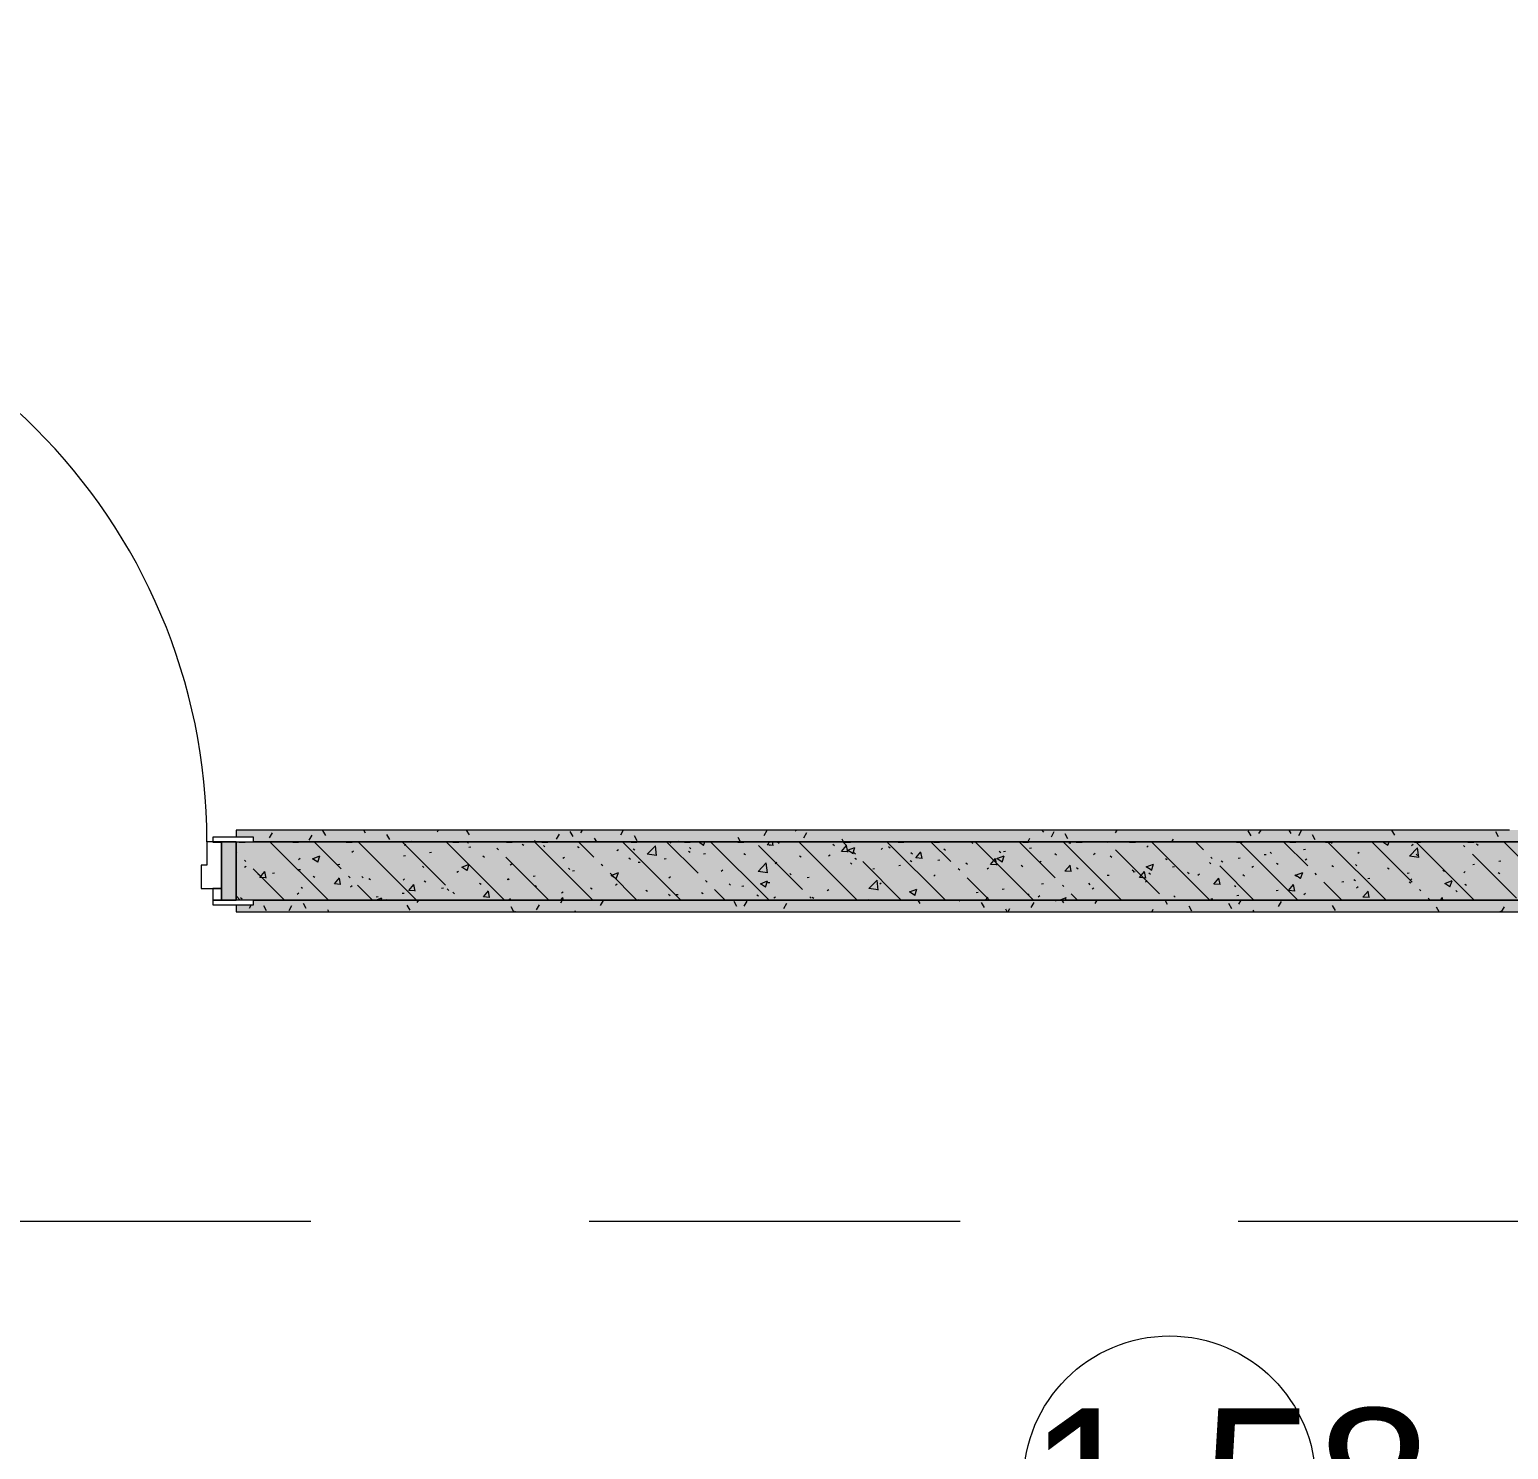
# Model space of a CAD drawing. Header units: millimetres. Extents: x -3817 to 677485, y -22715 to 103890.
# Drawn here: x 78340 to 80871, y 23671 to 26102 of the extents above; entities that cross this region are included whole.
import ezdxf

# ---------------------------------------------------------------- set-up
doc = ezdxf.new("R2010")
doc.units = ezdxf.units.MM
doc.layers.add('PDF _Геометрия', color=7, linetype='Continuous', true_color=0x1d1d1d)
doc.layers.add('PDF _Сплошная заливка', color=7, linetype='Continuous', true_color=0xffffff)
doc.layers.add('PDF _Текст', color=7, linetype='Continuous')
doc.styles.add('PDF GOST-Common', font='arial.ttf')

msp = doc.modelspace()

# ---------------------------------------------------------------- hatches: boundary and pattern name
at = {"layer": 'PDF _Сплошная заливка', "transparency": 33554559}
h = msp.add_hatch(color=256, dxfattribs=at)
h.paths.add_polyline_path([(82473.3, 24611.4), (82673.3, 24611.4), (82673.3, 24711.3), (82443.3, 24711.3), (82443.3, 24611.4)], flags=0)
h.paths.add_polyline_path([(77563.3, 24611.4), (77593.3, 24611.4), (77593.3, 24711.3), (77493.3, 24711.3), (77493.3, 24611.4)], flags=0)
h.paths.add_polyline_path([(75988.1, 24611.4), (76993.3, 24611.4), (76993.3, 24711.3), (75988.1, 24711.3)], flags=0)
h.paths.add_polyline_path([(74858.1, 24611.4), (74888.1, 24611.4), (74888.1, 24711.3), (74283.3, 24711.3), (74283.3, 24611.4)], flags=0)
h.paths.add_polyline_path([(81493.3, 24611.4), (81493.3, 24711.3), (81393.3, 24711.3), (81393.3, 24611.4), (81463.3, 24611.4)], flags=0)
h.paths.add_polyline_path([(80893.3, 24611.4), (80893.3, 24711.3), (78693.3, 24711.3), (78693.3, 24611.4), (80080.6, 24611.4)], flags=0)
h.paths.add_polyline_path([(73783.3, 24611.4), (73783.3, 24711.3), (71053.3, 24711.3), (71053.3, 24611.4), (72658.8, 24611.4)], flags=0)
h.paths.add_polyline_path([(69353.3, 24611.4), (69353.3, 24711.3), (68553.3, 24711.3), (68553.3, 24611.4), (69323.3, 24611.4)], flags=0)
h.paths.add_polyline_path([(70453.3, 24611.4), (70553.3, 24611.4), (70553.3, 24711.3), (70453.3, 24711.3)], flags=0)
h = msp.add_hatch(color=256, dxfattribs=at)
h.paths.add_polyline_path([(78723.3, 24711.3), (80893.3, 24711.3), (80893.3, 24731.3), (78693.3, 24731.3), (78693.3, 24719.3), (78723.3, 24719.3), (78723.3, 24711.6)], flags=0)
h.paths.add_polyline_path([(77513.3, 24711.3), (77563.3, 24711.3), (77564.5, 24719.3), (77593.3, 24719.3), (77593.3, 24731.3), (77513.3, 24731.3)], flags=0)
h = msp.add_hatch(color=256, dxfattribs=at)
h.paths.add_polyline_path([(82573.3, 24591.3), (82573.3, 24611.4), (82473.3, 24611.4), (82473.3, 24603.3), (82443.3, 24603.3), (82443.3, 24591.3), (82553.3, 24591.3)], flags=0)
h.paths.add_polyline_path([(77111.9, 24591.3), (77593.3, 24591.3), (77593.3, 24603.3), (77563.3, 24603.3), (77563.3, 24611.4), (76018.1, 24611), (76018.1, 24603.3), (75988.1, 24603.3), (75988.1, 24591.3), (76993.3, 24591.3)], flags=0)
h.paths.add_polyline_path([(80080.6, 24591.3), (81493.3, 24591.3), (81493.3, 24603.3), (81463.3, 24603.3), (81463.3, 24611.4), (78723.3, 24611.4), (78723.3, 24603.3), (78693.3, 24603.3), (78693.3, 24591.3)], flags=0)
h.paths.add_polyline_path([(74888.1, 24591.3), (74888.1, 24603.3), (74858.1, 24603.3), (74858.1, 24611.4), (70483.3, 24611.4), (70483.3, 24603.3), (70453.3, 24603.3), (70453.3, 24591.3), (74858.1, 24591.3)], flags=0)
h.paths.add_polyline_path([(68553.3, 24591.3), (69353.3, 24591.3), (69353.3, 24603.3), (69323.3, 24603.3), (69323.3, 24611.4), (68553.3, 24611.4)], flags=0)

# ---------------------------------------------------------------- linework, layer by layer
at = {"layer": 'PDF _Геометрия', "color": 9, "lineweight": 9, "true_color": 0xc0c0c0}
for points in [[(80893.3, 28811.3), (80893.3, 28791.3), (80573.3, 28791.3), (80593.3, 28791.3), (80593.3, 28771.3), (80593.3, 28791.3), (80873.3, 28791.3), (80893.3, 28791.3), (80893.3, 24731.3), (80893.3, 24711.3), (78723.3, 24711.3), (80893.3, 24711.3)], [(80873.3, 24731.3), (78693.3, 24731.3), (78693.3, 24719.3)], [(78693.3, 24711.3), (78693.3, 24611.4)], [(78693.3, 24603.3), (78693.3, 24591.3), (81493.3, 24591.3), (81493.3, 24603.3)]]:
    msp.add_lwpolyline(points, dxfattribs=at)
at = {"layer": 'PDF _Геометрия', "color": 253, "lineweight": 13, "true_color": 0xaaaaaa}
for points in [[(78643.3, 24711.3), (78643.3, 24671.3), (78633.3, 24671.3), (78633.3, 24631.3), (78668.3, 24631.3), (78668.3, 24711.3)], [(78653.3, 24711.3), (78723.3, 24711.3), (78723.3, 24719.3), (78653.3, 24719.3)], [(78653.3, 24710.3), (78668.3, 24710.3), (78668.3, 24711.3), (78653.3, 24711.3)], [(78668.3, 24611.4), (78693.3, 24611.4), (78693.3, 24711.3), (78668.3, 24711.3)], [(78653.3, 24611.4), (78668.3, 24611.4), (78668.3, 24631.3), (78653.3, 24631.3)], [(78653.3, 24603.3), (78723.3, 24603.3), (78723.3, 24611.4), (78653.3, 24611.4)]]:
    msp.add_lwpolyline(points, close=True, dxfattribs=at)
at = {"layer": 'PDF _Геометрия', "color": 253, "lineweight": 9, "true_color": 0x9b9b9b}
for points in [[(78698.8, 24710.4), (78708.8, 24710.4)], [(78755, 24726.5), (78749.9, 24717.7)], [(78790.2, 24710.4), (78800.3, 24710.4)], [(78823, 24722.4), (78818, 24713.7)], [(78847, 24721.9), (78842, 24730.6)], [(78881.7, 24710.4), (78891.7, 24710.4)], [(78915, 24726), (78911.9, 24731.3)], [(78956.7, 24714.8), (78951.6, 24723.5)], [(78993.9, 24711.3), (78993.3, 24712.4)], [(79039.3, 24731.3), (79037.3, 24727.8)], [(79064.5, 24710.4), (79074.6, 24710.4)], [(79092.7, 24723), (79087.9, 24731.3)], [(79156, 24710.4), (79166, 24710.4)], [(79204.8, 24713.1), (79203.8, 24711.3)], [(79216.9, 24710.4), (79227, 24710.4)], [(79246.4, 24724.3), (79241.4, 24715.6)], [(79270.4, 24720), (79265.4, 24728.7)], [(79285.7, 24731.3), (79283, 24726.7)], [(79310.6, 24711.3), (79307, 24717.6)], [(79356.1, 24731.3), (79351.1, 24722.6)], [(79369.3, 24710.4), (79379.4, 24710.4)], [(79380.1, 24712.9), (79375.1, 24721.6)], [(79450.5, 24712), (79450.1, 24711.3)], [(79460.8, 24710.4), (79470.8, 24710.4)], [(79552.2, 24710.4), (79562.3, 24710.4)], [(79557, 24711.3), (79552.8, 24718.7)], [(79601.8, 24730.2), (79596.8, 24721.5)], [(79652.2, 24729.3), (79651, 24731.3)], [(79669.9, 24726.2), (79664.8, 24717.5)], [(79733, 24711.3), (79730.5, 24715.7)], [(79735.1, 24710.4), (79745.2, 24710.4)], [(79826.5, 24710.4), (79836.6, 24710.4)], [(79887.5, 24710.4), (79897.6, 24710.4)], [(80039.9, 24710.4), (80050, 24710.4)], [(80051.7, 24716.9), (80048.5, 24711.3)], [(80075.7, 24727.4), (80073.4, 24731.3)], [(80093.3, 24728.1), (80088.3, 24719.3)], [(80117.3, 24716.2), (80112.3, 24724.9)], [(80130.4, 24731.3), (80129.9, 24730.5)], [(80131.3, 24710.4), (80141.4, 24710.4)], [(80200.8, 24731.3), (80197.9, 24726.4)], [(80222.8, 24710.4), (80232.8, 24710.4)], [(80297.4, 24715.8), (80294.8, 24711.3)], [(80365.4, 24711.7), (80365.2, 24711.3)], [(80405.7, 24710.4), (80415.7, 24710.4)], [(80431.1, 24721.4), (80426, 24730.1)], [(80447.2, 24731.3), (80443.7, 24725.3)], [(80499.1, 24725.5), (80495.7, 24731.3)], [(80497.1, 24710.4), (80507.2, 24710.4)], [(80516.7, 24730), (80511.7, 24721.2)], [(80540.7, 24714.3), (80535.7, 24723)], [(80558.1, 24710.4), (80568.1, 24710.4)], [(80577.6, 24711.3), (80577.3, 24711.9)], [(80676.8, 24722.5), (80671.8, 24731.2)], [(80710.5, 24710.4), (80720.5, 24710.4)], [(80801.9, 24710.4), (80812, 24710.4)], [(80854.5, 24719.5), (80849.5, 24728.2)], [(79005.3, 24611.4), (79002.7, 24607)], [(79251.6, 24611.4), (79248.5, 24605.9)], [(79321.5, 24610.5), (79316.5, 24601.8)], [(79550.7, 24600.3), (79545.7, 24609)], [(79567.3, 24609.4), (79562.2, 24600.7)], [(79849.9, 24611.4), (79849.6, 24610.8)], [(79864.5, 24605.5), (79861.1, 24611.4)], [(79932.5, 24609.5), (79931.5, 24611.4)], [(79974.2, 24598.4), (79969.1, 24607.1)], [(80058.7, 24607.2), (80053.7, 24598.5)], [(80096.3, 24611.4), (80095.3, 24609.7)], [(80110.2, 24606.5), (80107.4, 24611.4)], [(80166.7, 24611.4), (80163.4, 24605.6)], [(80287.9, 24603.6), (80283.4, 24611.4)], [(80413.1, 24611.4), (80409.1, 24604.5)], [(80482.2, 24609.1), (80477.2, 24600.4)], [(78719.1, 24603.3), (78715.4, 24596.9)], [(78745.5, 24592.9), (78740.5, 24601.6)], [(78788.4, 24601.5), (78783.4, 24592.8)], [(78813.5, 24597), (78808.5, 24605.7)], [(78852, 24591.3), (78850.1, 24594.5)], [(78991.2, 24594), (78986.2, 24602.7)], [(79168.7, 24591.3), (79163.9, 24599.7)], [(79170.2, 24592.3), (79169.7, 24591.3)], [(79211.9, 24603.4), (79206.8, 24594.7)], [(79274.3, 24591.3), (79273.6, 24592.7)], [(79635.3, 24605.3), (79630.3, 24596.6)], [(80013.4, 24591.3), (80010.8, 24595.9)], [(80017.1, 24596.1), (80014.4, 24591.3)], [(80262.8, 24595), (80260.7, 24591.3)], [(80329.6, 24592.4), (80324.5, 24601.1)], [(80397.6, 24596.5), (80392.6, 24605.2)], [(80435.8, 24591.3), (80434.2, 24594)], [(80575.3, 24593.5), (80570.3, 24602.2)], [(80752.5, 24591.3), (80748, 24599.2)], [(80858.1, 24591.3), (80857.6, 24592.1)], [(80864, 24599.9), (80859.1, 24591.3)]]:
    msp.add_lwpolyline(points, dxfattribs=at)
at = {"layer": 'PDF _Геометрия', "color": 252, "lineweight": 9, "true_color": 0x878787}
for points in [[(78851.3, 24611.4), (78751.3, 24711.3)], [(78873.3, 24664.8), (78826.8, 24711.3)], [(79002.1, 24611.4), (78902.1, 24711.3)], [(79051.8, 24637.1), (78977.6, 24711.3)], [(79153, 24611.4), (79053, 24711.3)], [(79088, 24711), (79090.9, 24709.2)], [(79303.9, 24611.4), (79203.9, 24711.3)], [(79305.8, 24684.9), (79279.4, 24711.3)], [(79454.8, 24611.4), (79354.8, 24711.3)], [(79484.3, 24657.3), (79430.2, 24711.3)], [(79436.2, 24708.7), (79438.8, 24710.8)], [(79493.5, 24705), (79484.6, 24711), (79485.6, 24711.3)], [(79493.5, 24705), (79495.6, 24711.3)], [(79605.6, 24611.4), (79505.6, 24711.3)], [(79612.7, 24704.8), (79602.1, 24705.8), (79606.8, 24711.3)], [(79612.7, 24704.8), (79611.5, 24711.3)], [(79620, 24710.8), (79622.9, 24709)], [(79756.5, 24611.4), (79656.5, 24711.3)], [(79738.3, 24705), (79732, 24711.3)], [(79907.4, 24611.4), (79807.4, 24711.3)], [(79916.8, 24677.4), (79882.8, 24711.3)], [(79952.1, 24710.5), (79954.6, 24708.2)], [(80058.2, 24611.4), (79958.2, 24711.3)], [(80095.3, 24649.7), (80033.7, 24711.3)], [(80209.1, 24611.4), (80109.1, 24711.3)], [(80119, 24709.1), (80122.3, 24709.6)], [(80185.9, 24710.1), (80184.6, 24711.3)], [(80360, 24611.4), (80260, 24711.3)], [(80349.3, 24697.5), (80335.4, 24711.3)], [(80510.8, 24611.4), (80410.8, 24711.3)], [(80527.8, 24669.8), (80486.3, 24711.3)], [(80661.7, 24611.4), (80561.7, 24711.3)], [(80566.9, 24711.2), (80569.4, 24708.9)], [(80706.4, 24642.2), (80637.2, 24711.3)], [(80656.1, 24711.3), (80664.9, 24705.4)], [(80664.9, 24705.3), (80667, 24711.3)], [(80812.6, 24611.4), (80712.6, 24711.3)], [(80816.9, 24707.7), (80819.4, 24705.5)], [(80893.3, 24681.5), (80863.4, 24711.3)], [(78694.8, 24692.5), (78693.3, 24694)], [(78800.2, 24680.9), (78802.8, 24683)], [(78833, 24676.2), (78824.2, 24682.1), (78836.6, 24686.9)], [(78833, 24676.1), (78836.6, 24686.8)], [(78891.5, 24693.4), (78894.1, 24695.5)], [(78980, 24687.1), (78983.3, 24687.6)], [(78981.3, 24704.8), (78983.9, 24706.9)], [(79024.5, 24693), (79027.8, 24693.4)], [(79091.8, 24701.9), (79095.1, 24702.3)], [(79115.8, 24687.1), (79118.3, 24684.9)], [(79142.4, 24697.5), (79139.8, 24700)], [(79228.5, 24611.4), (79154.9, 24684.9)], [(79182.9, 24707), (79185.8, 24705.2)], [(79219.5, 24704.9), (79222, 24702.7)], [(79252.5, 24682.9), (79255.2, 24684.9)], [(79277.9, 24703), (79280.7, 24701.2)], [(79344.9, 24696.2), (79347.6, 24698.2)], [(79365.8, 24683.7), (79368.3, 24681.4)], [(79372.8, 24699), (79375.6, 24697.2)], [(79413, 24687.5), (79397.1, 24689.9), (79411, 24704.3)], [(79413, 24687.4), (79411, 24704.3)], [(79426, 24681.9), (79429.3, 24682.3)], [(79467.7, 24695), (79470.5, 24693.2)], [(79469.5, 24701.5), (79471.9, 24699.2)], [(79493.3, 24690.7), (79496.6, 24691.2)], [(79562.6, 24691), (79565.4, 24689.2)], [(79662.9, 24629.6), (79587.4, 24705)], [(79605.6, 24705.5), (79608.9, 24706)], [(79657.5, 24686.9), (79660.3, 24685.1)], [(79707.5, 24686.8), (79710.1, 24688.8)], [(79714.9, 24706.8), (79717.8, 24705)], [(79740.2, 24693.7), (79729.6, 24694.6), (79738.2, 24704.8)], [(79740.2, 24693.6), (79738.2, 24704.7)], [(79749, 24690.8), (79740.1, 24696.7), (79752.6, 24701.5)], [(79749, 24690.7), (79752.6, 24701.5)], [(79753.4, 24689.9), (79750.9, 24692.5)], [(79752.4, 24682.9), (79755.3, 24681.1)], [(79797.3, 24698.1), (79799.9, 24700.2)], [(79809.9, 24702.8), (79812.7, 24701)], [(79848.4, 24692.7), (79850.9, 24690.4)], [(79867.8, 24682.5), (79857.1, 24683.4), (79865.7, 24693.7)], [(79867.8, 24682.4), (79865.7, 24693.6)], [(79904.8, 24698.8), (79907.6, 24697)], [(79995.3, 24671.4), (79984.7, 24672.3), (79993.2, 24682.5)], [(79995.3, 24671.3), (79993.2, 24682.4)], [(80004.5, 24676.5), (79995.7, 24682.5), (80008.1, 24687.3)], [(79999.7, 24694.8), (80002.5, 24693)], [(80004.5, 24676.5), (80008.1, 24687.2)], [(80007.1, 24694.4), (80010.4, 24694.9)], [(80051.6, 24700.3), (80055, 24700.7)], [(80094.6, 24690.8), (80097.4, 24689)], [(80160.9, 24689.5), (80163.6, 24691.6)], [(80189.5, 24686.8), (80192.3, 24685)], [(80273.9, 24622.1), (80198.4, 24697.5)], [(80252.2, 24702), (80254.8, 24704.1)], [(80284.4, 24682.8), (80287.2, 24681)], [(80364.4, 24682.4), (80361.9, 24684.9)], [(80408.6, 24683.3), (80411.9, 24683.7)], [(80453.1, 24689.2), (80456.5, 24689.6)], [(80463.3, 24693.4), (80465.7, 24691.1)], [(80520.5, 24698), (80523.8, 24698.5)], [(80613.3, 24691.5), (80615.9, 24693.5)], [(80717.7, 24684.1), (80701.9, 24686.5), (80715.7, 24701)], [(80705.6, 24704.8), (80708.3, 24706.8)], [(80713.2, 24689.9), (80715.7, 24687.7)], [(80717.7, 24684), (80715.7, 24700.9)], [(80796.9, 24702.5), (80794.4, 24705)], [(80884.9, 24614.5), (80809.5, 24689.9)], [(78709.9, 24677.4), (78707.4, 24679.9)], [(78707.8, 24667.6), (78710.5, 24669.6)], [(78775.9, 24611.4), (78722.4, 24664.8)], [(78744.7, 24649.2), (78734, 24650.1), (78742.6, 24660.3)], [(78744.7, 24649.1), (78742.6, 24660.3)], [(78755.8, 24657.6), (78759.2, 24658.1)], [(78800.3, 24663.5), (78803.7, 24663.9)], [(78867.7, 24672.3), (78871, 24672.8)], [(79012.1, 24669.3), (79014.6, 24667.1)], [(79071.4, 24659), (79074.1, 24661)], [(79088.5, 24661.9), (79079.7, 24667.9), (79092.1, 24672.7)], [(79088.6, 24661.9), (79092.2, 24672.6)], [(79162.7, 24671.5), (79165.4, 24673.5)], [(79262.1, 24665.9), (79264.6, 24663.6)], [(79269.2, 24661.2), (79272.5, 24661.7)], [(79320.9, 24669.8), (79318.4, 24672.3)], [(79379.4, 24611.4), (79333.5, 24657.3)], [(79344.1, 24647.7), (79335.2, 24653.6), (79347.7, 24658.4)], [(79344.1, 24647.6), (79347.7, 24658.4)], [(79381.5, 24676), (79384.8, 24676.5)], [(79523.8, 24660.9), (79526.5, 24662.9)], [(79602.7, 24658), (79586.9, 24660.5), (79600.7, 24674.9)], [(79602.7, 24658), (79600.8, 24674.9)], [(79616.2, 24674.2), (79618.8, 24676.3)], [(79641.1, 24657.1), (79643.5, 24654.8)], [(79744.8, 24674.9), (79747.2, 24672.6)], [(79832, 24611.4), (79765.9, 24677.4)], [(79783, 24664.9), (79786.3, 24665.3)], [(79827.5, 24670.8), (79830.8, 24671.2)], [(79847.3, 24678.9), (79850.2, 24677.1)], [(79894.8, 24679.6), (79898.2, 24680.1)], [(79931.9, 24662.3), (79929.4, 24664.8)], [(79942.3, 24674.9), (79945.1, 24673.1)], [(79978.7, 24664.8), (79981.4, 24666.8)], [(80037.2, 24670.9), (80040, 24669.1)], [(80068.6, 24676.2), (80071.2, 24678.2)], [(80122.8, 24660.2), (80112.2, 24661.1), (80120.8, 24671.3)], [(80122.8, 24660.1), (80120.8, 24671.3)], [(80132.1, 24666.9), (80134.9, 24665.1)], [(80227, 24662.9), (80229.8, 24661.1)], [(80229, 24659.7), (80232.3, 24660.1)], [(80250.3, 24649), (80239.7, 24650), (80248.3, 24660.2)], [(80250.4, 24649), (80248.3, 24660.1)], [(80260, 24662.3), (80251.2, 24668.3), (80263.6, 24673)], [(80255.9, 24657.8), (80258.3, 24655.5)], [(80260, 24662.2), (80263.6, 24673)], [(80296.3, 24668.5), (80299.7, 24669)], [(80321.9, 24658.9), (80324.7, 24657.1)], [(80359.6, 24675.6), (80362, 24673.3)], [(80435.4, 24611.4), (80377, 24669.8)], [(80379.3, 24678.7), (80382.2, 24676.9)], [(80432.2, 24667.6), (80434.8, 24669.6)], [(80474.2, 24674.7), (80477.1, 24672.9)], [(80515.5, 24648.1), (80506.7, 24654), (80519.1, 24658.8)], [(80515.6, 24648), (80519.2, 24658.7)], [(80523.5, 24680.1), (80526.1, 24682.1)], [(80542.9, 24654.7), (80540.4, 24657.3)], [(80569.2, 24670.7), (80572, 24668.9)], [(80609.5, 24672.1), (80612, 24669.9)], [(80664.1, 24666.7), (80666.9, 24664.9)], [(80697.8, 24657.4), (80701.2, 24657.9)], [(80759, 24662.7), (80761.8, 24660.9)], [(80794.8, 24658.1), (80797.4, 24660.2)], [(80810.1, 24672.2), (80813.4, 24672.6)], [(80853.9, 24658.7), (80856.7, 24656.9)], [(80854.6, 24678.1), (80858, 24678.5)], [(78730.4, 24656.5), (78733.3, 24654.7)], [(78804.7, 24633.7), (78807.2, 24631.5)], [(78825.3, 24652.5), (78828.2, 24650.7)], [(78872.2, 24638), (78861.6, 24639), (78870.1, 24649.2)], [(78872.2, 24638), (78870.2, 24649.1)], [(78888.4, 24649.7), (78885.9, 24652.2)], [(78889.3, 24634.2), (78892, 24636.3)], [(78926.8, 24611.4), (78901, 24637.1)], [(78908.4, 24651.5), (78910.9, 24649.3)], [(78920.3, 24648.5), (78923.1, 24646.7)], [(78979.1, 24645.6), (78981.8, 24647.7)], [(78999.7, 24626.9), (78989.1, 24627.8), (78997.7, 24638)], [(78999.7, 24626.8), (78997.7, 24638)], [(79015.2, 24644.5), (79018, 24642.7)], [(79045, 24631.7), (79048.4, 24632.2)], [(79110.1, 24640.5), (79112.9, 24638.7)], [(79157.3, 24646.5), (79160.7, 24646.9)], [(79158.4, 24648.1), (79160.9, 24645.8)], [(79201.8, 24652.4), (79205.2, 24652.8)], [(79205, 24636.5), (79207.8, 24634.7)], [(79299.9, 24632.5), (79302.7, 24630.7)], [(79342.7, 24637), (79345.4, 24639)], [(79434, 24649.5), (79436.7, 24651.6)], [(79499.4, 24642.2), (79496.9, 24644.7)], [(79537.4, 24639.3), (79539.8, 24637)], [(79558.8, 24635.4), (79562.2, 24635.8)], [(79599.6, 24633.4), (79590.7, 24639.4), (79603.2, 24644.2)], [(79599.6, 24633.4), (79603.2, 24644.1)], [(79603.4, 24641.3), (79606.7, 24641.7)], [(79670.7, 24650.1), (79674, 24650.6)], [(79792.5, 24628.6), (79776.6, 24631), (79790.5, 24645.5)], [(79792.5, 24628.5), (79790.5, 24645.4)], [(79795.1, 24638.9), (79797.8, 24641)], [(79887.5, 24652.3), (79890.1, 24654.3)], [(79982.8, 24611.4), (79944.5, 24649.7)], [(80072.2, 24639), (80075.5, 24639.5)], [(80110.4, 24634.6), (80107.9, 24637.1)], [(80152.2, 24640), (80154.7, 24637.7)], [(80158.7, 24630.3), (80161.4, 24632.4)], [(80184.5, 24653.8), (80187.8, 24654.2)], [(80250, 24642.8), (80252.7, 24644.9)], [(80339.8, 24654.2), (80342.5, 24656.3)], [(80377.9, 24637.9), (80367.2, 24638.8), (80375.8, 24649)], [(80377.9, 24637.8), (80375.8, 24649)], [(80402.2, 24636.5), (80404.6, 24634.3)], [(80416.8, 24654.9), (80419.7, 24653.1)], [(80505.4, 24626.7), (80494.8, 24627.7), (80503.3, 24637.9)], [(80505.4, 24626.7), (80503.4, 24637.8)], [(80505.9, 24654.3), (80508.3, 24652.1)], [(80511.7, 24650.9), (80514.6, 24649)], [(80586.3, 24611.4), (80555.5, 24642.2)], [(80586, 24642.7), (80589.3, 24643.1)], [(80606.7, 24646.8), (80609.5, 24645)], [(80611.1, 24632.3), (80613.8, 24634.3)], [(80630.5, 24648.5), (80633.8, 24649)], [(80701.6, 24642.8), (80704.4, 24641)], [(80703.5, 24645.6), (80706.1, 24647.6)], [(80771.1, 24633.8), (80762.2, 24639.8), (80774.7, 24644.6)], [(80771.1, 24633.8), (80774.7, 24644.5)], [(80796.5, 24638.8), (80799.3, 24637)], [(78700.4, 24611.4), (78693.3, 24618.5)], [(78701, 24615.9), (78703.5, 24613.7)], [(78798, 24621.7), (78800.7, 24623.8)], [(78932.4, 24611.4), (78942.8, 24615.3)], [(78933.2, 24617), (78936.5, 24617.4)], [(78941.5, 24611.4), (78942.8, 24615.3)], [(78951, 24612.5), (78952.3, 24611.4)], [(78977.7, 24622.9), (78981, 24623.3)], [(79054.7, 24630.3), (79057.2, 24628)], [(79066.9, 24622.1), (79064.4, 24624.6)], [(79127.2, 24615.7), (79116.6, 24616.6), (79125.2, 24626.9)], [(79127.3, 24615.7), (79125.2, 24626.8)], [(79160.6, 24612.3), (79163.2, 24614.3)], [(79249.1, 24611.4), (79252.7, 24615.7)], [(79250.4, 24623.7), (79253, 24625.7)], [(79253.5, 24611.4), (79252.7, 24615.6)], [(79379.2, 24611.8), (79382.5, 24612.2)], [(79394.8, 24628.5), (79397.7, 24626.7)], [(79433.7, 24621.5), (79436.2, 24619.2)], [(79446.6, 24620.6), (79449.9, 24621.1)], [(79489.7, 24624.5), (79492.6, 24622.7)], [(79530.2, 24611.4), (79512, 24629.6)], [(79584.7, 24620.4), (79587.5, 24618.6)], [(79614, 24615), (79616.7, 24617.1)], [(79677.9, 24614.5), (79675.4, 24617)], [(79679.6, 24616.4), (79682.4, 24614.6)], [(79705.3, 24627.6), (79708, 24629.6)], [(79774.5, 24612.4), (79776.2, 24611.4)], [(79855.1, 24619.2), (79846.3, 24625.2), (79858.7, 24629.9)], [(79855.1, 24619.1), (79858.7, 24629.9)], [(79960.3, 24624.3), (79963.7, 24624.7)], [(79975.7, 24611.4), (79980.3, 24616.1)], [(79980.8, 24611.4), (79980.3, 24616)], [(80004.9, 24630.2), (80008.2, 24630.6)], [(80048.5, 24622.2), (80051, 24619.9)], [(80066.4, 24617), (80069, 24619)], [(80102.9, 24611.4), (80114.2, 24615.7)], [(80112.8, 24611.4), (80114.2, 24615.6)], [(80133.7, 24611.4), (80123, 24622.1)], [(80298.5, 24618.7), (80300.9, 24616.5)], [(80361.8, 24613.2), (80365.2, 24613.6)], [(80406.4, 24619), (80409.7, 24619.5)], [(80473.7, 24627.9), (80477, 24628.3)], [(80521.3, 24620.9), (80524, 24622.9)], [(80632.9, 24615.6), (80622.3, 24616.5), (80630.9, 24626.7)], [(80632.9, 24615.5), (80630.9, 24626.6)], [(80721.4, 24627.1), (80718.9, 24629.6)], [(80737.2, 24611.4), (80734, 24614.5)], [(80754.9, 24611.4), (80758.4, 24615.6)], [(80759.2, 24611.4), (80758.4, 24615.5)], [(80781.1, 24627.7), (80783.6, 24625.5)]]:
    msp.add_lwpolyline(points, dxfattribs=at)
at = {"layer": 'PDF _Геометрия', "color": 9, "lineweight": 9, "true_color": 0xc0c0c0}
msp.add_lwpolyline([(78723.3, 24611.4), (81463.3, 24611.4)], close=True, dxfattribs=at)
at = {"layer": 'PDF _Геометрия', "color": 253, "lineweight": 9, "true_color": 0xaaaaaa}
for points in [[(77233.8, 24061.3), (78821.3, 24061.3)], [(79297.6, 24061.3), (79932.6, 24061.3)], [(80408.8, 24061.3), (82443.3, 24061.3), (84943.3, 24061.3)]]:
    msp.add_lwpolyline(points, dxfattribs=at)
at = {"layer": 'PDF _Геометрия', "color": 7, "lineweight": 9}
msp.add_circle((80291.2, 23615), 250, dxfattribs=at)
msp.add_circle((80291.2, 23615), 250, dxfattribs=at)
at = {"layer": 'PDF _Геометрия', "color": 253, "lineweight": 9, "true_color": 0xaaaaaa}
msp.add_arc((77643.3, 24711.3), 1000, 360, 90, dxfattribs=at)
at = {"layer": 'PDF _Сплошная заливка', "lineweight": 35, "transparency": 33554559}
msp.add_solid([(78693.3, 24611.4), (78693.3, 24711.3), (78668.3, 24611.4), (78668.3, 24711.3)], dxfattribs=at)

# ---------------------------------------------------------------- texts
at = {"layer": 'PDF _Текст', "color": 250, "true_color": 0x3c3c3c, "insert": (80049.3, 23612.2), "char_height": 254, "attachment_point": 4, "style": 'PDF GOST-Common'}
msp.add_mtext('1.58', dxfattribs=at)

doc.saveas('drawing.dxf')
